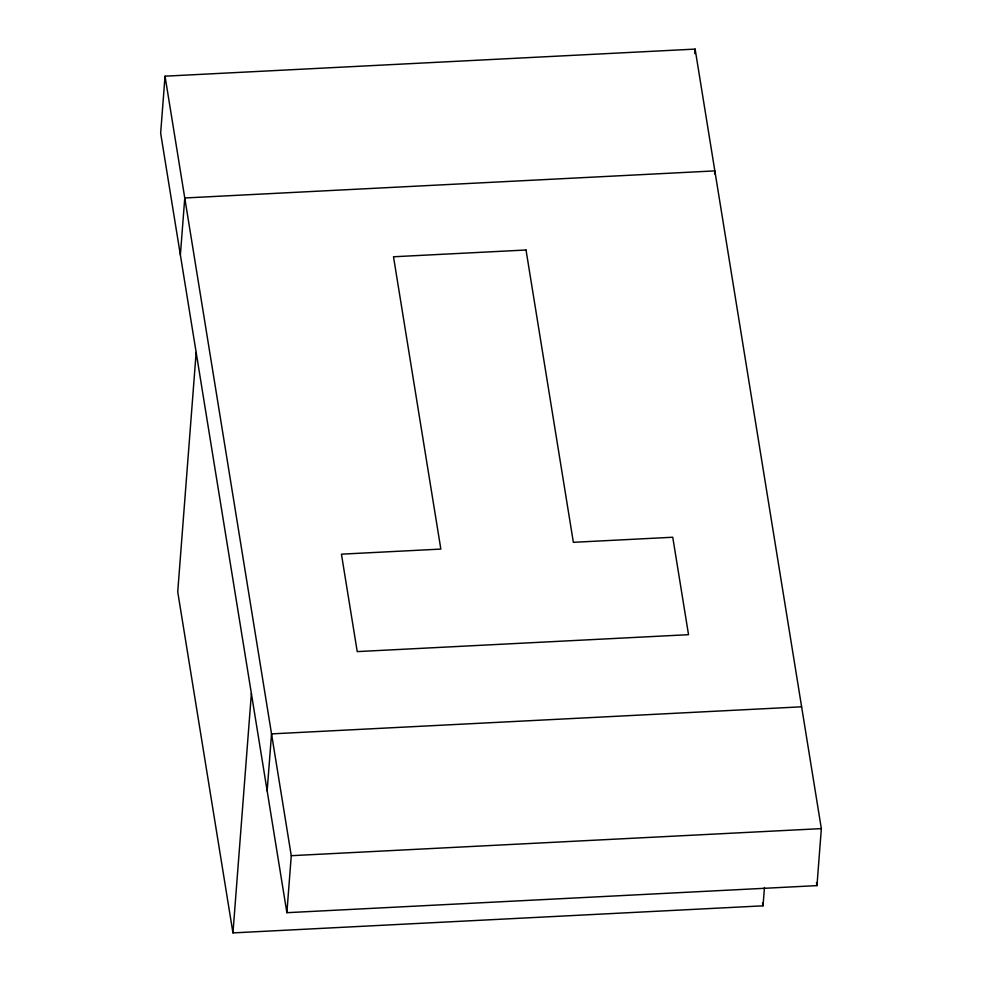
<?xml version="1.0" encoding="UTF-8"?>
<svg xmlns="http://www.w3.org/2000/svg" width="982" height="982" viewBox="0 0 982 982"><rect width="100%" height="100%" fill="white"/><g stroke="black" fill="none" stroke-linecap="round" stroke-linejoin="round"><path stroke-width="1.47" d="M165.037 76.179L160.655 133.184L286.879 912.695L816.963 885.617L821.345 828.612L695.121 49.1L165.037 76.179L291.261 855.69L286.879 912.695M180.369 254.989L184.763 197.983L714.847 170.893L714.614 173.9M196.155 352.428L177.73 591.864L232.955 932.9L763.039 905.821L764.45 887.519M232.955 932.9L251.38 693.464M267.153 790.903L271.535 733.885L801.631 706.807M694.777 53.605L695.121 49.1M291.261 855.69L821.345 828.612M816.472 882.609L816.963 885.617M762.548 902.802L763.039 905.821M526.021 250.005L393.5 256.768L440.844 549.085L341.441 554.167L357.227 651.606L688.529 634.679L672.756 537.24L573.365 542.322L526.021 250.005"/></g></svg>
